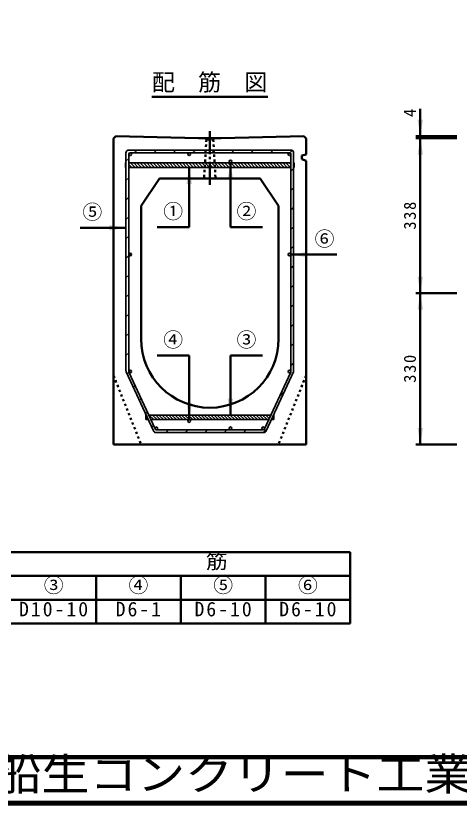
# Model space of a CAD drawing. Units: millimetres, scale not verified. Extents: x 100 to 4105, y 100 to 2870.
# Drawn here: x 945 to 1913, y 100 to 1822 of the extents above; entities that cross this region are included whole.
import ezdxf
from ezdxf.enums import TextEntityAlignment as Align

# ---------------------------------------------------------------- set-up
doc = ezdxf.new("R2010")
doc.units = ezdxf.units.MM
doc.header["$LTSCALE"] = 5
doc.linetypes.add('USER1', pattern=[2.2, 1, -1.2])
doc.linetypes.add('USER3', pattern=[13.4, 10, -1.2, 1, -1.2])
doc.layers.add('V-nasSTD', color=7, linetype='Continuous', lineweight=50)
doc.styles.add('ＭＳ ゴシック', font='')
doc.styles.get('ＭＳ ゴシック').set_extended_font_data('MS Gothic')

msp = doc.modelspace()

# ---------------------------------------------------------------- hatches: boundary and pattern name
at = {"layer": 'V-nasSTD'}
for points in [[(1821.814, 1594.963), (1827.814, 1558.963), (1833.814, 1594.963)], [(1833.814, 1518.963), (1827.814, 1554.963), (1821.814, 1518.963)], [(1419.344, 1464.963), (1413.344, 1500.963), (1407.344, 1464.963)], [(1329.409, 1454.963), (1323.409, 1490.963), (1317.409, 1454.963)], [(1149.344, 1353.506), (1185.344, 1359.506), (1149.344, 1365.506)], [(1581.344, 1294.963), (1545.344, 1300.963), (1581.344, 1306.963)], [(1821.814, 1252.963), (1827.814, 1216.963), (1833.814, 1252.963)], [(1833.814, 1180.963), (1827.814, 1216.963), (1821.814, 1180.963)], [(1407.344, 986.963), (1413.344, 950.963), (1419.344, 986.963)], [(1317.344, 976.963), (1323.344, 940.963), (1329.344, 976.963)], [(1821.814, 922.963), (1827.814, 886.963), (1833.814, 922.963)]]:
    msp.add_hatch(color=256, dxfattribs=at).paths.add_polyline_path(points)

# ---------------------------------------------------------------- linework, layer by layer
for p, q in [((1241.941, 1644.963), (1494.747, 1644.963)), ((1827.814, 1618.963), (1827.814, 1558.963)), ((1163.344, 1558.963), (1158.344, 1553.963)), ((1158.344, 886.963), (1158.344, 1553.963)), ((1343.344, 1554.963), (1163.344, 1558.963)), ((1343.344, 1554.963), (1393.344, 1554.963)), ((1393.344, 1554.963), (1573.344, 1558.963)), ((1573.344, 1558.963), (1578.344, 1553.963)), ((1578.344, 1553.963), (1578.344, 1518.978)), ((1907.814, 1558.963), (1817.814, 1558.963)), ((1907.814, 1554.963), (1817.814, 1554.963)), ((1827.814, 1554.963), (1827.814, 1558.963)), ((1827.814, 1216.963), (1827.814, 1554.963)), ((1569.344, 1516.963), (1578.344, 1518.978)), ((1569.344, 1508.963), (1569.344, 1516.963)), ((1413.344, 1360.963), (1413.344, 1500.963)), ((1569.344, 1508.963), (1578.344, 1505.605)), ((1578.344, 886.963), (1578.344, 1505.605)), ((1323.409, 1360.963), (1323.409, 1490.963)), ((1258.344, 1466.963), (1218.344, 1406.963)), ((1258.344, 1466.963), (1478.344, 1466.963)), ((1478.344, 1466.963), (1518.344, 1406.963)), ((1218.344, 1406.963), (1218.344, 1116.963)), ((1518.344, 1406.963), (1518.344, 1116.963)), ((1253.409, 1360.963), (1323.409, 1360.963)), ((1413.344, 1360.963), (1483.344, 1360.963)), ((1085.344, 1359.506), (1185.344, 1359.506)), ((1645.344, 1300.963), (1545.344, 1300.963)), ((1907.814, 1216.963), (1817.814, 1216.963)), ((1827.814, 886.963), (1827.814, 1216.963)), ((1253.344, 1080.963), (1323.344, 1080.963)), ((1323.344, 1080.963), (1323.344, 940.963)), ((1413.344, 1080.963), (1413.344, 950.963)), ((1413.344, 1080.963), (1483.344, 1080.963)), ((1158.344, 886.963), (1578.344, 886.963)), ((1907.814, 886.963), (1817.814, 886.963)), ((1120, 652), (935, 652)), ((1305, 652), (1120, 652)), ((1490, 652), (1305, 652)), ((1675, 652), (1490, 652)), ((1675, 600), (1675, 652)), ((935, 600), (1120, 600)), ((1120, 548), (1120, 600)), ((1120, 600), (1120, 548)), ((1305, 600), (1120, 600)), ((1305, 548), (1305, 600)), ((1305, 600), (1490, 600)), ((1305, 548), (1305, 600)), ((1305, 600), (1305, 548)), ((1490, 548), (1490, 600)), ((1490, 548), (1490, 600)), ((1490, 600), (1675, 600)), ((1490, 548), (1490, 600)), ((1490, 600), (1490, 548)), ((1675, 548), (1675, 600)), ((1675, 548), (1675, 600)), ((1675, 600), (1675, 548)), ((935, 548), (1120, 548)), ((1120, 496), (1120, 548)), ((1120, 548), (1120, 496)), ((1120, 548), (1305, 548)), ((1305, 496), (1305, 548)), ((1305, 548), (1490, 548)), ((1305, 496), (1305, 548)), ((1305, 548), (1305, 496)), ((1490, 496), (1490, 548)), ((1490, 496), (1490, 548)), ((1490, 548), (1675, 548)), ((1490, 496), (1490, 548)), ((1490, 548), (1490, 496)), ((1675, 496), (1675, 548)), ((1675, 496), (1675, 548)), ((1675, 548), (1675, 496)), ((935, 496), (1120, 496)), ((1120, 496), (1305, 496)), ((1305, 496), (1490, 496)), ((1490, 496), (1675, 496))]:
    msp.add_line(p, q, dxfattribs=at)
at = {"layer": 'V-nasSTD', "linetype": 'USER3'}
msp.add_line((1368.344, 1569.963), (1368.344, 1451.963), dxfattribs=at)
at = {"layer": 'V-nasSTD', "linetype": 'USER1'}
for p, q in [((1360.844, 1551.963), (1355.844, 1466.963)), ((1360.844, 1551.963), (1357.844, 1554.963)), ((1360.844, 1551.963), (1375.844, 1551.963)), ((1375.844, 1551.963), (1378.844, 1554.963)), ((1375.844, 1551.963), (1380.844, 1466.963)), ((1158.344, 1036.963), (1218.344, 886.963)), ((1578.344, 1036.963), (1518.344, 886.963))]:
    msp.add_line(p, q, dxfattribs=at)
at = {"layer": 'V-nasSTD', "lineweight": 35}
for p, q in [((1185.344, 1522.963), (1185.344, 1047.815)), ((1545.344, 1528.963), (1191.344, 1528.963)), ((1191.344, 1519.963), (1191.344, 1046.087)), ((1542.344, 1522.963), (1194.344, 1522.963)), ((1209.515, 1528.963), (1203.515, 1522.963)), ((1209.515, 1528.963), (1203.515, 1522.963)), ((1209.515, 1528.963), (1203.515, 1522.963)), ((1251.941, 1528.963), (1245.941, 1522.963)), ((1251.941, 1528.963), (1245.941, 1522.963)), ((1251.941, 1528.963), (1245.941, 1522.963)), ((1294.368, 1528.963), (1288.368, 1522.963)), ((1294.368, 1528.963), (1288.368, 1522.963)), ((1294.368, 1528.963), (1288.368, 1522.963)), ((1336.794, 1528.963), (1330.794, 1522.963)), ((1336.794, 1528.963), (1330.794, 1522.963)), ((1336.794, 1528.963), (1330.794, 1522.963)), ((1377.309, 1527.052), (1373.221, 1522.963)), ((1379.221, 1528.963), (1377.309, 1527.052)), ((1415.647, 1522.963), (1421.647, 1528.963)), ((1464.073, 1528.963), (1458.073, 1522.963)), ((1464.073, 1528.963), (1458.073, 1522.963)), ((1464.073, 1528.963), (1458.073, 1522.963)), ((1506.5, 1528.963), (1500.5, 1522.963)), ((1506.5, 1528.963), (1500.5, 1522.963)), ((1506.5, 1528.963), (1500.5, 1522.963)), ((1542.878, 1522.915), (1539.392, 1519.428)), ((1548.202, 1528.238), (1542.878, 1522.915)), ((1548.202, 1528.238), (1542.878, 1522.915)), ((1548.202, 1528.238), (1542.878, 1522.915)), ((1545.344, 1046.087), (1545.344, 1519.963)), ((1551.344, 1047.815), (1551.344, 1522.963)), ((1184.344, 1500.963), (1185.344, 1500.963)), ((1184.344, 1500.963), (1184.344, 1490.963)), ((1191.344, 1510.792), (1185.344, 1504.792)), ((1191.344, 1510.792), (1185.344, 1504.792)), ((1191.344, 1510.792), (1185.344, 1504.792)), ((1545.344, 1500.963), (1191.344, 1500.963)), ((1195.243, 1500.963), (1205.243, 1490.963)), ((1202.314, 1500.963), (1212.314, 1490.963)), ((1209.385, 1500.963), (1219.385, 1490.963)), ((1216.456, 1500.963), (1226.456, 1490.963)), ((1223.527, 1500.963), (1233.527, 1490.963)), ((1230.598, 1500.963), (1240.598, 1490.963)), ((1237.669, 1500.963), (1247.669, 1490.963)), ((1244.74, 1500.963), (1254.74, 1490.963)), ((1251.811, 1500.963), (1261.811, 1490.963)), ((1258.882, 1500.963), (1268.882, 1490.963)), ((1265.953, 1500.963), (1275.953, 1490.963)), ((1273.024, 1500.963), (1283.024, 1490.963)), ((1280.096, 1500.963), (1290.096, 1490.963)), ((1287.167, 1500.963), (1297.167, 1490.963)), ((1294.238, 1500.963), (1304.238, 1490.963)), ((1301.309, 1500.963), (1311.309, 1490.963)), ((1308.38, 1500.963), (1318.38, 1490.963)), ((1315.451, 1500.963), (1325.451, 1490.963)), ((1322.522, 1500.963), (1332.522, 1490.963)), ((1329.593, 1500.963), (1339.593, 1490.963)), ((1336.664, 1500.963), (1346.664, 1490.963)), ((1343.735, 1500.963), (1353.735, 1490.963)), ((1350.806, 1500.963), (1360.806, 1490.963)), ((1357.877, 1500.963), (1367.877, 1490.963)), ((1364.948, 1500.963), (1374.948, 1490.963)), ((1372.019, 1500.963), (1382.019, 1490.963)), ((1379.091, 1500.963), (1389.091, 1490.963)), ((1386.162, 1500.963), (1396.162, 1490.963)), ((1393.233, 1500.963), (1403.233, 1490.963)), ((1400.304, 1500.963), (1410.304, 1490.963)), ((1407.375, 1500.963), (1417.375, 1490.963)), ((1414.446, 1500.963), (1424.446, 1490.963)), ((1421.517, 1500.963), (1431.517, 1490.963)), ((1428.588, 1500.963), (1438.588, 1490.963)), ((1435.659, 1500.963), (1445.659, 1490.963)), ((1442.73, 1500.963), (1452.73, 1490.963)), ((1449.801, 1500.963), (1459.801, 1490.963)), ((1456.872, 1500.963), (1466.872, 1490.963)), ((1463.943, 1500.963), (1473.943, 1490.963)), ((1471.014, 1500.963), (1481.014, 1490.963)), ((1478.085, 1500.963), (1488.085, 1490.963)), ((1485.157, 1500.963), (1495.157, 1490.963)), ((1492.228, 1500.963), (1502.228, 1490.963)), ((1499.299, 1500.963), (1509.299, 1490.963)), ((1506.37, 1500.963), (1516.37, 1490.963)), ((1513.441, 1500.963), (1523.441, 1490.963)), ((1520.512, 1500.963), (1530.512, 1490.963)), ((1527.583, 1500.963), (1537.583, 1490.963)), ((1534.654, 1500.963), (1544.654, 1490.963)), ((1541.725, 1500.963), (1545.344, 1497.344)), ((1551.344, 1500.963), (1552.344, 1500.963)), ((1551.344, 1498.415), (1552.344, 1497.415)), ((1552.344, 1500.963), (1552.344, 1490.963)), ((1184.344, 1497.72), (1185.344, 1496.72)), ((1185.344, 1490.963), (1184.344, 1490.963)), ((1191.344, 1497.791), (1198.172, 1490.963)), ((1545.344, 1490.963), (1191.344, 1490.963)), ((1551.344, 1488.954), (1545.344, 1482.954)), ((1551.344, 1488.954), (1545.344, 1482.954)), ((1551.344, 1488.954), (1545.344, 1482.954)), ((1551.344, 1491.344), (1551.725, 1490.963)), ((1552.344, 1490.963), (1551.344, 1490.963)), ((1191.344, 1468.365), (1185.344, 1462.365)), ((1191.344, 1468.365), (1185.344, 1462.365)), ((1191.344, 1468.365), (1185.344, 1462.365)), ((1551.344, 1446.528), (1545.344, 1440.528)), ((1551.344, 1446.528), (1545.344, 1440.528)), ((1551.344, 1446.528), (1545.344, 1440.528)), ((1191.344, 1425.939), (1185.344, 1419.939)), ((1191.344, 1425.939), (1185.344, 1419.939)), ((1191.344, 1425.939), (1185.344, 1419.939)), ((1551.344, 1404.101), (1545.344, 1398.101)), ((1551.344, 1404.101), (1545.344, 1398.101)), ((1551.344, 1404.101), (1545.344, 1398.101)), ((1191.344, 1383.513), (1185.344, 1377.513)), ((1191.344, 1383.513), (1185.344, 1377.513)), ((1191.344, 1383.513), (1185.344, 1377.513)), ((1551.344, 1361.675), (1545.344, 1355.675)), ((1551.344, 1361.675), (1545.344, 1355.675)), ((1551.344, 1361.675), (1545.344, 1355.675)), ((1191.344, 1341.086), (1185.344, 1335.086)), ((1191.344, 1341.086), (1185.344, 1335.086)), ((1191.344, 1341.086), (1185.344, 1335.086)), ((1551.344, 1319.248), (1545.344, 1313.248)), ((1551.344, 1319.248), (1545.344, 1313.248)), ((1551.344, 1319.248), (1545.344, 1313.248)), ((1191.344, 1298.66), (1185.344, 1292.66)), ((1191.344, 1298.66), (1185.344, 1292.66)), ((1191.344, 1298.66), (1185.344, 1292.66)), ((1196.088, 1303.404), (1191.903, 1299.219)), ((1551.344, 1276.822), (1545.344, 1270.822)), ((1551.344, 1276.822), (1545.344, 1270.822)), ((1551.344, 1276.822), (1545.344, 1270.822)), ((1191.344, 1256.233), (1185.344, 1250.233)), ((1191.344, 1256.233), (1185.344, 1250.233)), ((1191.344, 1256.233), (1185.344, 1250.233)), ((1545.344, 1228.396), (1551.344, 1234.396)), ((1545.344, 1228.396), (1551.344, 1234.396)), ((1545.344, 1228.396), (1551.344, 1234.396)), ((1191.344, 1213.807), (1185.344, 1207.807)), ((1191.344, 1213.807), (1185.344, 1207.807)), ((1191.344, 1213.807), (1185.344, 1207.807)), ((1545.344, 1185.969), (1551.344, 1191.969)), ((1545.344, 1185.969), (1551.344, 1191.969)), ((1545.344, 1185.969), (1551.344, 1191.969)), ((1191.344, 1171.381), (1185.344, 1165.381)), ((1191.344, 1171.381), (1185.344, 1165.381)), ((1191.344, 1171.381), (1185.344, 1165.381)), ((1545.344, 1143.543), (1551.344, 1149.543)), ((1545.344, 1143.543), (1551.344, 1149.543)), ((1545.344, 1143.543), (1551.344, 1149.543)), ((1191.344, 1128.954), (1185.344, 1122.954)), ((1191.344, 1128.954), (1185.344, 1122.954)), ((1191.344, 1128.954), (1185.344, 1122.954)), ((1545.344, 1101.116), (1551.344, 1107.116)), ((1545.344, 1101.116), (1551.344, 1107.116)), ((1545.344, 1101.116), (1551.344, 1107.116)), ((1191.344, 1086.528), (1185.344, 1080.528)), ((1191.344, 1086.528), (1185.344, 1080.528)), ((1191.344, 1086.528), (1185.344, 1080.528)), ((1545.344, 1058.69), (1551.344, 1064.69)), ((1545.344, 1058.69), (1551.344, 1064.69)), ((1545.344, 1058.69), (1551.344, 1064.69)), ((1245.366, 916.449), (1185.896, 1045.301)), ((1191.763, 1044.52), (1187.995, 1040.753)), ((1191.763, 1044.52), (1187.995, 1040.753)), ((1191.763, 1044.52), (1187.995, 1040.753)), ((1248.908, 920.706), (1191.62, 1044.83)), ((1195.837, 1048.595), (1191.766, 1044.523)), ((1487.78, 920.706), (1545.068, 1044.83)), ((1491.321, 916.449), (1550.792, 1045.301)), ((1205.161, 1015.492), (1201.393, 1011.724)), ((1205.161, 1015.492), (1201.393, 1011.724)), ((1205.161, 1015.492), (1201.393, 1011.724)), ((1520.346, 991.265), (1530.572, 1001.492)), ((1520.346, 991.265), (1530.572, 1001.492)), ((1520.346, 991.265), (1530.572, 1001.492)), ((1218.558, 986.463), (1214.791, 982.696)), ((1218.558, 986.463), (1214.791, 982.696)), ((1218.558, 986.463), (1214.791, 982.696)), ((1231.956, 957.435), (1228.189, 953.667)), ((1231.956, 957.435), (1228.189, 953.667)), ((1231.956, 957.435), (1228.189, 953.667)), ((1228.437, 950.963), (1228.437, 940.963)), ((1228.437, 950.963), (1229.437, 950.963)), ((1229.055, 950.963), (1229.764, 950.253)), ((1501.744, 950.963), (1234.943, 950.963)), ((1236.126, 950.963), (1246.126, 940.963)), ((1243.197, 950.963), (1253.197, 940.963)), ((1250.268, 950.963), (1260.268, 940.963)), ((1257.339, 950.963), (1267.339, 940.963)), ((1264.41, 950.963), (1274.41, 940.963)), ((1271.481, 950.963), (1281.481, 940.963)), ((1278.552, 950.963), (1288.552, 940.963)), ((1285.623, 950.963), (1295.623, 940.963)), ((1292.694, 950.963), (1302.694, 940.963)), ((1299.765, 950.963), (1309.765, 940.963)), ((1306.837, 950.963), (1316.837, 940.963)), ((1313.908, 950.963), (1323.908, 940.963)), ((1320.979, 950.963), (1330.979, 940.963)), ((1328.05, 950.963), (1338.05, 940.963)), ((1335.121, 950.963), (1345.121, 940.963)), ((1342.192, 950.963), (1352.192, 940.963)), ((1349.263, 950.963), (1359.263, 940.963)), ((1356.334, 950.963), (1366.334, 940.963)), ((1363.405, 950.963), (1373.405, 940.963)), ((1370.476, 950.963), (1380.476, 940.963)), ((1377.547, 950.963), (1387.547, 940.963)), ((1384.618, 950.963), (1394.618, 940.963)), ((1391.689, 950.963), (1401.689, 940.963)), ((1398.76, 950.963), (1408.76, 940.963)), ((1405.831, 950.963), (1415.831, 940.963)), ((1412.903, 950.963), (1422.903, 940.963)), ((1419.974, 950.963), (1429.974, 940.963)), ((1427.045, 950.963), (1437.045, 940.963)), ((1434.116, 950.963), (1444.116, 940.963)), ((1441.187, 950.963), (1451.187, 940.963)), ((1448.258, 950.963), (1458.258, 940.963)), ((1455.329, 950.963), (1465.329, 940.963)), ((1462.4, 950.963), (1472.4, 940.963)), ((1469.471, 950.963), (1479.471, 940.963)), ((1476.542, 950.963), (1486.542, 940.963)), ((1483.613, 950.963), (1493.613, 940.963)), ((1490.684, 950.963), (1498.252, 943.395)), ((1497.755, 950.963), (1500.485, 948.233)), ((1506.485, 949.304), (1508.251, 947.538)), ((1507.251, 950.963), (1508.251, 950.963)), ((1508.251, 950.963), (1508.251, 940.963)), ((1228.437, 944.51), (1231.984, 940.963)), ((1228.437, 940.963), (1234.052, 940.963)), ((1497.129, 940.963), (1239.559, 940.963)), ((1502.636, 940.963), (1508.251, 940.963)), ((1504.252, 944.466), (1507.755, 940.963)), ((1241.587, 924.638), (1245.354, 928.406)), ((1241.587, 924.638), (1245.354, 928.406)), ((1241.587, 924.638), (1245.354, 928.406)), ((1248.908, 920.706), (1248.908, 920.706)), ((1250.814, 912.963), (1485.873, 912.963)), ((1251.632, 918.963), (1485.056, 918.963)), ((1251.632, 918.963), (1251.632, 918.963)), ((1272.337, 912.963), (1278.338, 918.963)), ((1272.337, 912.963), (1278.338, 918.963)), ((1272.337, 912.963), (1278.338, 918.963)), ((1314.764, 912.963), (1320.764, 918.963)), ((1314.764, 912.963), (1320.764, 918.963)), ((1314.764, 912.963), (1320.764, 918.963)), ((1357.19, 912.963), (1363.19, 918.963)), ((1357.19, 912.963), (1363.19, 918.963)), ((1357.19, 912.963), (1363.19, 918.963)), ((1399.617, 912.963), (1405.617, 918.963)), ((1399.617, 912.963), (1405.617, 918.963)), ((1399.617, 912.963), (1405.617, 918.963)), ((1442.043, 912.963), (1448.043, 918.963)), ((1442.043, 912.963), (1448.043, 918.963)), ((1442.043, 912.963), (1448.043, 918.963)), ((1484.47, 912.963), (1494.206, 922.7)), ((1484.47, 912.963), (1494.206, 922.7)), ((1484.47, 912.963), (1494.206, 922.7))]:
    msp.add_line(p, q, dxfattribs=at)
at = {"layer": 'V-nasSTD', "lineweight": 100}
for p, q in [((105, 205), (4100, 205)), ((105, 105), (4100, 105))]:
    msp.add_line(p, q, dxfattribs=at)
at = {"layer": 'V-nasSTD', "lineweight": 13}
msp.add_lwpolyline([(100, 100), (100, 2870), (4105, 2870), (4105, 100)], close=True, dxfattribs=at)
at = {"layer": 'V-nasSTD', "lineweight": 35}
for centre in [(1194.344, 1519.963), (1323.344, 1519.963), (1542.344, 1519.963), (1413.344, 1503.963), (1194.344, 1300.963), (1542.344, 1300.963), (1194.398, 1045.963), (1542.287, 1045.963), (1323.344, 937.963), (1251.632, 921.963), (1413.344, 921.963), (1485.056, 921.963)]:
    msp.add_circle(centre, 3, dxfattribs=at)
for centre, radius, start, end in [((1191.344, 1522.963), 6, 90, 180), ((1194.344, 1519.963), 3, 90, 180), ((1542.344, 1519.963), 3, 0, 90), ((1542.344, 1519.963), 3, 0, 90), ((1542.344, 1519.963), 3, 0, 90), ((1545.344, 1522.963), 6, 0, 90), ((1191.344, 1047.815), 6, 180, 204.77514), ((1194.344, 1046.087), 3, 180, 204.77514), ((1542.344, 1046.087), 3, 335.22486, 0), ((1545.344, 1047.815), 6, 335.22486, 0), ((1250.814, 918.963), 6, 204.77514, 270), ((1251.632, 921.963), 3, 204.77514, 270), ((1251.632, 921.963), 3, 204.77514, 246.91867), ((1251.632, 921.963), 3, 204.76951, 246.91107), ((1251.632, 921.963), 3, 246.91107, 269.99301), ((1251.632, 921.963), 3, 246.91867, 270), ((1485.056, 921.963), 3, 270, 335.22486), ((1485.873, 918.963), 6, 270, 335.22486)]:
    msp.add_arc(centre, radius, start, end, dxfattribs=at)
at = {"layer": 'V-nasSTD'}
for start, end in [(180, 270), (270, 0)]:
    msp.add_arc((1368.344, 1116.963), 150, start, end, dxfattribs=at)

# ---------------------------------------------------------------- texts
at = {"layer": 'V-nasSTD', "style": 'ＭＳ ゴシック'}
for s, height, p in [('配\u3000筋\u3000図', 36.95, (1241.941, 1695.363)), ('⑤', 31.67, (1090.344, 1409.706)), ('①', 31.67, (1266.809, 1411.163)), ('②', 31.67, (1426.744, 1411.163)), ('⑥', 31.67, (1597.144, 1351.163)), ('④', 31.67, (1266.744, 1131.163)), ('③', 31.67, (1426.744, 1131.163)), ('③', 31.67, (1005.9, 595.6)), ('④', 31.67, (1190.9, 595.6)), ('⑤', 31.67, (1375.9, 595.6)), ('⑥', 31.67, (1560.9, 595.6))]:
    msp.add_text(s, height=height, dxfattribs=at).set_placement(p, align=Align.TOP_LEFT)
msp.add_text('4', height=26.39, rotation=90, dxfattribs=at).set_placement((1791.814, 1600.963), align=Align.TOP_LEFT)
at = {"layer": 'V-nasSTD', "style": 'ＭＳ ゴシック', "width": 1.1}
for s, height, p in [('配\u3000\u3000\u3000\u3000\u3000\u3000\u3000\u3000\u3000\u3000筋', 31.67, (837.04, 647.6)), ('株式会社船生コンクリート工業', 69.65, (478.279, 202.55))]:
    msp.add_text(s, height=height, dxfattribs=at).set_placement(p, align=Align.TOP_LEFT)
at = {"layer": 'V-nasSTD', "char_height": 26.39, "attachment_point": 1, "rotation": 90, "style": 'ＭＳ ゴシック'}
for s, insert in [('\\T1.2;338', (1791.814, 1355.363)), ('\\T1.2;330', (1791.814, 1021.363))]:
    msp.add_mtext(s, dxfattribs=dict(at, insert=insert))
at = {"layer": 'V-nasSTD', "char_height": 31.67, "attachment_point": 1, "style": 'ＭＳ ゴシック'}
for s, insert in [('\\T1.2;D10-10', (951.9, 543.6)), ('\\T1.2;D6-1', (1162.82, 543.6)), ('\\T1.2;D6-10', (1334.86, 543.6)), ('\\T1.2;D6-10', (1519.86, 543.6))]:
    msp.add_mtext(s, dxfattribs=dict(at, insert=insert))

doc.saveas('drawing.dxf')
